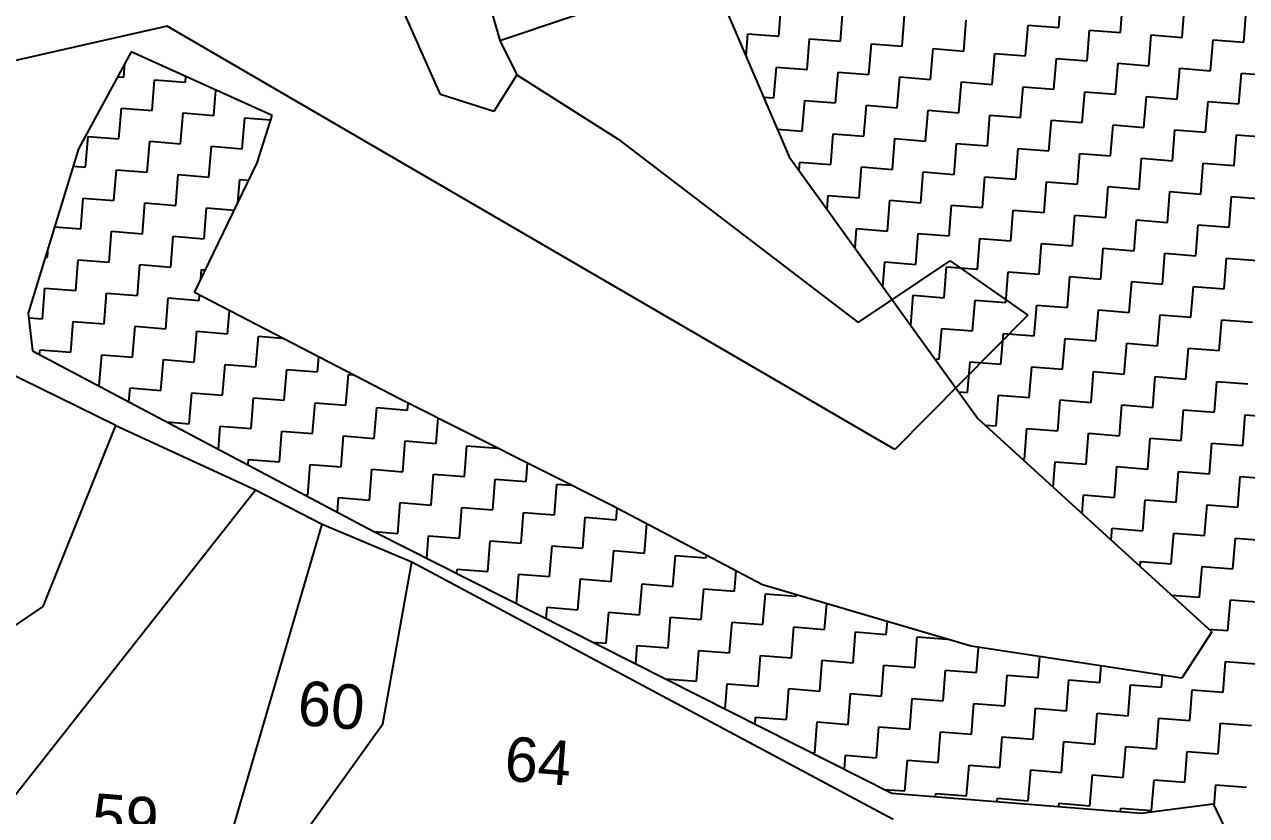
# Model space of a CAD drawing. Header units: metres. Extents: x 281680 to 283954, y 2020493 to 2022850.
# Drawn here: x 282251.5 to 282503, y 2021871.1 to 2022033.9 of the extents above; entities that cross this region are included whole.
import ezdxf
from ezdxf.enums import TextEntityAlignment as Align

# ---------------------------------------------------------------- set-up
doc = ezdxf.new("R2010")
doc.units = ezdxf.units.M
doc.header["$MEASUREMENT"] = 0
for name, color, linetype in [('POLY_HATCH', 12, 'Continuous'), ('POLY_PARCEL', 6, 'Continuous'), ('TEXT_PARCEL', 7, 'Continuous')]:
    doc.layers.add(name, color=color, linetype=linetype)
doc.styles.add('TEXT_MAP', font='')
doc.styles.get('TEXT_MAP').set_extended_font_data('Kruti Dev 050')

msp = doc.modelspace()

# ---------------------------------------------------------------- linework, layer by layer
at = {"layer": 'POLY_HATCH'}
for p, q in [((282389.41, 2022052.12), (282408.9, 2022006.68)), ((282273.49, 2022028.25), (282262.66, 2022008.32)), ((282302.49, 2022015.16), (282273.49, 2022028.25)), ((282299.4, 2022005.4), (282302.49, 2022015.16)), ((282262.66, 2022008.32), (282252.26, 2021974.51)), ((282286.49, 2021978.71), (282299.4, 2022005.4)), ((282408.9, 2022006.68), (282447.74, 2021952.77)), ((282328.66, 2021956.87), (282286.49, 2021978.71)), ((282252.26, 2021974.51), (282253.18, 2021966.73)), ((282253.18, 2021966.73), (282323.41, 2021929.57)), ((282372.36, 2021934.91), (282328.66, 2021956.87)), ((282447.74, 2021952.77), (282495.86, 2021908.9)), ((282403.42, 2021918.58), (282372.36, 2021934.91)), ((282323.41, 2021929.57), (282430.04, 2021875.65)), ((282446.32, 2021905.92), (282403.42, 2021918.58)), ((282495.86, 2021908.9), (282489.71, 2021899.38)), ((282489.71, 2021899.38), (282446.32, 2021905.92)), ((282430.04, 2021875.65), (282481.33, 2021871.56)), ((282481.33, 2021871.56), (282496.12, 2021873.47)), ((282496.12, 2021873.47), (282510, 2021844.64))]:
    msp.add_line(p, q, dxfattribs=at)
at = {"layer": 'POLY_HATCH', "linetype": 'Continuous'}
for p, q in [((282464.38, 2022033.28), (282464.89, 2022039.62)), ((282406.76, 2022031.48), (282407.26, 2022037.83)), ((282477.08, 2022032.26), (282477.58, 2022038.61)), ((282489.77, 2022031.25), (282490.28, 2022037.6)), ((282419.45, 2022030.47), (282419.96, 2022036.82)), ((282432.14, 2022029.46), (282432.65, 2022035.8)), ((282444.84, 2022028.45), (282445.34, 2022034.79)), ((282502.46, 2022030.24), (282502.97, 2022036.59)), ((282457.53, 2022027.43), (282458.04, 2022033.78)), ((282458.04, 2022033.78), (282464.38, 2022033.28)), ((282470.22, 2022026.42), (282470.73, 2022032.77)), ((282470.73, 2022032.77), (282477.08, 2022032.26)), ((282400.04, 2022027.33), (282400.41, 2022031.99)), ((282400.41, 2022031.99), (282406.76, 2022031.48)), ((282412.6, 2022024.63), (282413.1, 2022030.97)), ((282413.1, 2022030.97), (282419.45, 2022030.47)), ((282425.29, 2022023.62), (282425.8, 2022029.96)), ((282425.8, 2022029.96), (282432.14, 2022029.46)), ((282482.92, 2022025.41), (282483.42, 2022031.76)), ((282483.42, 2022031.76), (282489.77, 2022031.25)), ((282495.61, 2022024.4), (282496.12, 2022030.75)), ((282496.12, 2022030.75), (282502.46, 2022030.24)), ((282437.98, 2022022.6), (282438.49, 2022028.95)), ((282438.49, 2022028.95), (282444.84, 2022028.45)), ((282450.68, 2022021.59), (282451.18, 2022027.94)), ((282451.18, 2022027.94), (282457.53, 2022027.43)), ((282271.96, 2022023.06), (282272.18, 2022025.83)), ((282405.74, 2022018.79), (282406.25, 2022025.13)), ((282406.25, 2022025.13), (282412.6, 2022024.63)), ((282463.37, 2022020.58), (282463.88, 2022026.93)), ((282463.88, 2022026.93), (282470.22, 2022026.42)), ((282476.06, 2022019.57), (282476.57, 2022025.92)), ((282476.57, 2022025.92), (282482.92, 2022025.41)), ((282488.76, 2022018.56), (282489.26, 2022024.91)), ((282489.26, 2022024.91), (282495.61, 2022024.4)), ((282270.72, 2022023.16), (282271.96, 2022023.06)), ((282277.8, 2022016.21), (282278.3, 2022022.55)), ((282278.3, 2022022.55), (282284.65, 2022022.05)), ((282284.65, 2022022.05), (282284.74, 2022023.17)), ((282418.44, 2022017.78), (282418.94, 2022024.12)), ((282418.94, 2022024.12), (282425.29, 2022023.62)), ((282431.13, 2022016.76), (282431.64, 2022023.11)), ((282431.64, 2022023.11), (282437.98, 2022022.6)), ((282443.83, 2022015.75), (282444.33, 2022022.1)), ((282444.33, 2022022.1), (282450.68, 2022021.59)), ((282501.45, 2022017.55), (282501.96, 2022023.89)), ((282501.96, 2022023.89), (282508.3, 2022023.39)), ((282290.49, 2022015.2), (282290.91, 2022020.39)), ((282456.52, 2022014.74), (282457.02, 2022021.09)), ((282457.02, 2022021.09), (282463.37, 2022020.58)), ((282469.21, 2022013.73), (282469.72, 2022020.08)), ((282469.72, 2022020.08), (282476.06, 2022019.57)), ((282403.63, 2022018.96), (282405.74, 2022018.79)), ((282411.59, 2022011.93), (282412.09, 2022018.28)), ((282412.09, 2022018.28), (282418.44, 2022017.78)), ((282424.28, 2022010.92), (282424.79, 2022017.27)), ((282424.79, 2022017.27), (282431.13, 2022016.76)), ((282481.91, 2022012.72), (282482.41, 2022019.06)), ((282482.41, 2022019.06), (282488.76, 2022018.56)), ((282494.6, 2022011.71), (282495.11, 2022018.05)), ((282495.11, 2022018.05), (282501.45, 2022017.55)), ((282270.95, 2022010.37), (282271.45, 2022016.71)), ((282271.45, 2022016.71), (282277.8, 2022016.21)), ((282283.64, 2022009.35), (282284.14, 2022015.7)), ((282284.14, 2022015.7), (282290.49, 2022015.2)), ((282296.33, 2022008.34), (282296.84, 2022014.69)), ((282296.84, 2022014.69), (282302.21, 2022014.26)), ((282436.97, 2022009.91), (282437.48, 2022016.26)), ((282437.48, 2022016.26), (282443.83, 2022015.75)), ((282449.67, 2022008.9), (282450.17, 2022015.25)), ((282450.17, 2022015.25), (282456.52, 2022014.74)), ((282406.47, 2022012.34), (282411.59, 2022011.93)), ((282462.36, 2022007.89), (282462.87, 2022014.24)), ((282462.87, 2022014.24), (282469.21, 2022013.73)), ((282475.05, 2022006.88), (282475.56, 2022013.22)), ((282475.56, 2022013.22), (282481.91, 2022012.72)), ((282487.75, 2022005.87), (282488.25, 2022012.21)), ((282488.25, 2022012.21), (282494.6, 2022011.71)), ((282264.09, 2022004.53), (282264.6, 2022010.87)), ((282264.6, 2022010.87), (282270.95, 2022010.37)), ((282276.79, 2022003.51), (282277.29, 2022009.86)), ((282277.29, 2022009.86), (282283.64, 2022009.35)), ((282417.43, 2022005.08), (282417.93, 2022011.43)), ((282417.93, 2022011.43), (282424.28, 2022010.92)), ((282430.12, 2022004.07), (282430.63, 2022010.42)), ((282430.63, 2022010.42), (282436.97, 2022009.91)), ((282442.81, 2022003.06), (282443.32, 2022009.41)), ((282443.32, 2022009.41), (282449.67, 2022008.9)), ((282500.44, 2022004.85), (282500.95, 2022011.2)), ((282500.95, 2022011.2), (282507.29, 2022010.7)), ((282289.48, 2022002.5), (282289.99, 2022008.85)), ((282289.99, 2022008.85), (282296.33, 2022008.34)), ((282455.51, 2022002.05), (282456.01, 2022008.39)), ((282456.01, 2022008.39), (282462.36, 2022007.89)), ((282468.2, 2022001.04), (282468.71, 2022007.38)), ((282468.71, 2022007.38), (282475.05, 2022006.88)), ((282261.55, 2022004.73), (282264.09, 2022004.53)), ((282410.94, 2022003.84), (282411.08, 2022005.59)), ((282411.08, 2022005.59), (282417.43, 2022005.08)), ((282423.27, 2021998.23), (282423.77, 2022004.58)), ((282423.77, 2022004.58), (282430.12, 2022004.07)), ((282480.89, 2022000.02), (282481.4, 2022006.37)), ((282481.4, 2022006.37), (282487.75, 2022005.87)), ((282493.59, 2021999.01), (282494.09, 2022005.36)), ((282494.09, 2022005.36), (282500.44, 2022004.85)), ((282269.93, 2021997.67), (282270.44, 2022004.02)), ((282270.44, 2022004.02), (282276.79, 2022003.51)), ((282282.63, 2021996.66), (282283.13, 2022003.01)), ((282283.13, 2022003.01), (282289.48, 2022002.5)), ((282295.45, 2021997.22), (282295.83, 2022002)), ((282295.83, 2022002), (282297.69, 2022001.85)), ((282435.96, 2021997.22), (282436.47, 2022003.56)), ((282436.47, 2022003.56), (282442.81, 2022003.06)), ((282448.65, 2021996.21), (282449.16, 2022002.55)), ((282449.16, 2022002.55), (282455.51, 2022002.05)), ((282461.35, 2021995.19), (282461.85, 2022001.54)), ((282461.85, 2022001.54), (282468.2, 2022001.04)), ((282474.04, 2021994.18), (282474.55, 2022000.53)), ((282474.55, 2022000.53), (282480.89, 2022000.02)), ((282486.74, 2021993.17), (282487.24, 2021999.52)), ((282487.24, 2021999.52), (282493.59, 2021999.01)), ((282263.08, 2021991.83), (282263.59, 2021998.18)), ((282263.59, 2021998.18), (282269.93, 2021997.67)), ((282275.78, 2021990.82), (282276.28, 2021997.17)), ((282276.28, 2021997.17), (282282.63, 2021996.66)), ((282416.69, 2021995.86), (282416.92, 2021998.73)), ((282416.92, 2021998.73), (282423.27, 2021998.23)), ((282429.11, 2021991.38), (282429.61, 2021997.72)), ((282429.61, 2021997.72), (282435.96, 2021997.22)), ((282499.43, 2021992.16), (282499.93, 2021998.51)), ((282499.93, 2021998.51), (282506.28, 2021998)), ((282288.47, 2021989.81), (282288.97, 2021996.16)), ((282288.97, 2021996.16), (282294.71, 2021995.7)), ((282441.8, 2021990.37), (282442.31, 2021996.71)), ((282442.31, 2021996.71), (282448.65, 2021996.21)), ((282454.5, 2021989.35), (282455, 2021995.7)), ((282455, 2021995.7), (282461.35, 2021995.19)), ((282467.19, 2021988.34), (282467.7, 2021994.69)), ((282467.7, 2021994.69), (282474.04, 2021994.18)), ((282257.72, 2021992.26), (282263.08, 2021991.83)), ((282422.44, 2021987.88), (282422.76, 2021991.88)), ((282422.76, 2021991.88), (282429.11, 2021991.38)), ((282479.88, 2021987.33), (282480.39, 2021993.68)), ((282480.39, 2021993.68), (282486.74, 2021993.17)), ((282492.58, 2021986.32), (282493.08, 2021992.67)), ((282493.08, 2021992.67), (282499.43, 2021992.16)), ((282268.92, 2021984.98), (282269.43, 2021991.33)), ((282269.43, 2021991.33), (282275.78, 2021990.82)), ((282281.62, 2021983.97), (282282.12, 2021990.31)), ((282282.12, 2021990.31), (282288.47, 2021989.81)), ((282434.95, 2021984.52), (282435.46, 2021990.87)), ((282435.46, 2021990.87), (282441.8, 2021990.37)), ((282447.64, 2021983.51), (282448.15, 2021989.86)), ((282448.15, 2021989.86), (282454.5, 2021989.35)), ((282256.23, 2021985.99), (282256.38, 2021987.91)), ((282460.34, 2021982.5), (282460.84, 2021988.85)), ((282460.84, 2021988.85), (282467.19, 2021988.34)), ((282473.03, 2021981.49), (282473.54, 2021987.84)), ((282473.54, 2021987.84), (282479.88, 2021987.33)), ((282485.72, 2021980.48), (282486.23, 2021986.83)), ((282486.23, 2021986.83), (282492.58, 2021986.32)), ((282255.8, 2021986.02), (282256.23, 2021985.99)), ((282262.07, 2021979.14), (282262.58, 2021985.48)), ((282262.58, 2021985.48), (282268.92, 2021984.98)), ((282274.76, 2021978.13), (282275.27, 2021984.47)), ((282275.27, 2021984.47), (282281.62, 2021983.97)), ((282428.19, 2021979.9), (282428.6, 2021985.03)), ((282428.6, 2021985.03), (282434.95, 2021984.52)), ((282498.42, 2021979.47), (282498.92, 2021985.81)), ((282498.92, 2021985.81), (282505.27, 2021985.31)), ((282287.8, 2021981.41), (282287.96, 2021983.46)), ((282287.96, 2021983.46), (282288.76, 2021983.4)), ((282440.79, 2021977.67), (282441.3, 2021984.02)), ((282441.3, 2021984.02), (282447.64, 2021983.51)), ((282453.48, 2021976.66), (282453.99, 2021983.01)), ((282453.99, 2021983.01), (282460.34, 2021982.5)), ((282466.18, 2021975.65), (282466.68, 2021982)), ((282466.68, 2021982), (282473.03, 2021981.49)), ((282255.22, 2021973.3), (282255.72, 2021979.64)), ((282255.72, 2021979.64), (282262.07, 2021979.14)), ((282478.87, 2021974.64), (282479.38, 2021980.98)), ((282479.38, 2021980.98), (282485.72, 2021980.48)), ((282491.57, 2021973.63), (282492.07, 2021979.97)), ((282492.07, 2021979.97), (282498.42, 2021979.47)), ((282267.91, 2021972.29), (282268.42, 2021978.63)), ((282268.42, 2021978.63), (282274.76, 2021978.13)), ((282280.6, 2021971.27), (282281.11, 2021977.62)), ((282281.11, 2021977.62), (282287.46, 2021977.12)), ((282287.46, 2021977.12), (282287.54, 2021978.16)), ((282433.95, 2021971.92), (282434.44, 2021978.18)), ((282434.44, 2021978.18), (282440.79, 2021977.67)), ((282446.63, 2021970.82), (282447.14, 2021977.17)), ((282447.14, 2021977.17), (282453.48, 2021976.66)), ((282293.3, 2021970.26), (282293.67, 2021974.99)), ((282459.33, 2021969.81), (282459.83, 2021976.15)), ((282459.83, 2021976.15), (282466.18, 2021975.65)), ((282472.02, 2021968.8), (282472.52, 2021975.14)), ((282472.52, 2021975.14), (282478.87, 2021974.64)), ((282252.38, 2021973.52), (282255.22, 2021973.3)), ((282261.06, 2021966.44), (282261.56, 2021972.79)), ((282261.56, 2021972.79), (282267.91, 2021972.29)), ((282273.75, 2021965.43), (282274.26, 2021971.78)), ((282274.26, 2021971.78), (282280.6, 2021971.27)), ((282484.71, 2021967.78), (282485.22, 2021974.13)), ((282485.22, 2021974.13), (282491.57, 2021973.63)), ((282497.41, 2021966.77), (282497.91, 2021973.12)), ((282497.91, 2021973.12), (282504.26, 2021972.61)), ((282286.45, 2021964.42), (282286.95, 2021970.77)), ((282286.95, 2021970.77), (282293.3, 2021970.26)), ((282299.14, 2021963.41), (282299.65, 2021969.76)), ((282299.65, 2021969.76), (282304.53, 2021969.37)), ((282439.78, 2021964.98), (282440.29, 2021971.32)), ((282440.29, 2021971.32), (282446.63, 2021970.82)), ((282452.47, 2021963.97), (282452.98, 2021970.31)), ((282452.98, 2021970.31), (282459.33, 2021969.81)), ((282465.17, 2021962.96), (282465.67, 2021969.3)), ((282465.67, 2021969.3), (282472.02, 2021968.8)), ((282254.63, 2021965.97), (282254.71, 2021966.95)), ((282254.71, 2021966.95), (282261.06, 2021966.44)), ((282477.86, 2021961.94), (282478.37, 2021968.29)), ((282478.37, 2021968.29), (282484.71, 2021967.78)), ((282490.55, 2021960.93), (282491.06, 2021967.28)), ((282491.06, 2021967.28), (282497.41, 2021966.77)), ((282266.9, 2021959.59), (282267.41, 2021965.94)), ((282267.41, 2021965.94), (282273.75, 2021965.43)), ((282279.59, 2021958.58), (282280.1, 2021964.93)), ((282280.1, 2021964.93), (282286.45, 2021964.42)), ((282311.83, 2021962.4), (282312.08, 2021965.46)), ((282438.89, 2021965.05), (282439.78, 2021964.98)), ((282445.62, 2021958.13), (282446.13, 2021964.47)), ((282446.13, 2021964.47), (282452.47, 2021963.97)), ((282292.29, 2021957.57), (282292.79, 2021963.92)), ((282292.79, 2021963.92), (282299.14, 2021963.41)), ((282304.98, 2021956.56), (282305.49, 2021962.9)), ((282305.49, 2021962.9), (282311.83, 2021962.4)), ((282317.67, 2021955.55), (282318.18, 2021961.89)), ((282318.18, 2021961.89), (282319.1, 2021961.82)), ((282458.31, 2021957.11), (282458.82, 2021963.46)), ((282458.82, 2021963.46), (282465.17, 2021962.96)), ((282471.01, 2021956.1), (282471.51, 2021962.45)), ((282471.51, 2021962.45), (282477.86, 2021961.94)), ((282266.64, 2021959.61), (282266.9, 2021959.59)), ((282273.02, 2021956.24), (282273.25, 2021959.09)), ((282273.25, 2021959.09), (282279.59, 2021958.58)), ((282483.7, 2021955.09), (282484.21, 2021961.44)), ((282484.21, 2021961.44), (282490.55, 2021960.93)), ((282496.39, 2021954.08), (282496.9, 2021960.43)), ((282496.9, 2021960.43), (282503.25, 2021959.92)), ((282285.43, 2021951.73), (282285.94, 2021958.08)), ((282285.94, 2021958.08), (282292.29, 2021957.57)), ((282298.13, 2021950.72), (282298.63, 2021957.06)), ((282298.63, 2021957.06), (282304.98, 2021956.56)), ((282443.78, 2021958.27), (282445.62, 2021958.13)), ((282451.46, 2021951.27), (282451.97, 2021957.62)), ((282451.97, 2021957.62), (282458.31, 2021957.11)), ((282464.16, 2021950.26), (282464.66, 2021956.61)), ((282464.66, 2021956.61), (282471.01, 2021956.1)), ((282310.82, 2021949.71), (282311.33, 2021956.05)), ((282311.33, 2021956.05), (282317.67, 2021955.55)), ((282323.51, 2021948.69), (282324.02, 2021955.04)), ((282324.02, 2021955.04), (282330.37, 2021954.54)), ((282330.37, 2021954.54), (282330.48, 2021955.96)), ((282476.85, 2021949.25), (282477.35, 2021955.6)), ((282477.35, 2021955.6), (282483.7, 2021955.09)), ((282489.54, 2021948.24), (282490.05, 2021954.59)), ((282490.05, 2021954.59), (282496.39, 2021954.08)), ((282280.85, 2021952.09), (282285.43, 2021951.73)), ((282336.21, 2021947.68), (282336.62, 2021952.87)), ((282502.24, 2021947.23), (282502.74, 2021953.57)), ((282502.74, 2021953.57), (282509.09, 2021953.07)), ((282291.41, 2021946.51), (282291.78, 2021951.22)), ((282291.78, 2021951.22), (282298.13, 2021950.72)), ((282303.97, 2021943.86), (282304.47, 2021950.21)), ((282304.47, 2021950.21), (282310.82, 2021949.71)), ((282316.66, 2021942.85), (282317.17, 2021949.2)), ((282317.17, 2021949.2), (282323.51, 2021948.69)), ((282449.18, 2021951.45), (282451.46, 2021951.27)), ((282457.3, 2021944.42), (282457.81, 2021950.77)), ((282457.81, 2021950.77), (282464.16, 2021950.26)), ((282470, 2021943.41), (282470.5, 2021949.76)), ((282470.5, 2021949.76), (282476.85, 2021949.25)), ((282329.36, 2021941.84), (282329.86, 2021948.19)), ((282329.86, 2021948.19), (282336.21, 2021947.68)), ((282342.05, 2021940.83), (282342.56, 2021947.18)), ((282342.56, 2021947.18), (282348.9, 2021946.67)), ((282348.9, 2021946.67), (282348.9, 2021946.7)), ((282482.69, 2021942.4), (282483.2, 2021948.74)), ((282483.2, 2021948.74), (282489.54, 2021948.24)), ((282495.38, 2021941.39), (282495.89, 2021947.73)), ((282495.89, 2021947.73), (282502.24, 2021947.23)), ((282297.53, 2021943.26), (282297.62, 2021944.37)), ((282297.62, 2021944.37), (282303.97, 2021943.86)), ((282456.86, 2021944.46), (282457.3, 2021944.42)), ((282309.81, 2021937.01), (282310.32, 2021943.36)), ((282310.32, 2021943.36), (282316.66, 2021942.85)), ((282322.5, 2021936), (282323.01, 2021942.35)), ((282323.01, 2021942.35), (282329.36, 2021941.84)), ((282354.74, 2021939.82), (282355.05, 2021943.61)), ((282463.23, 2021938.65), (282463.65, 2021943.91)), ((282463.65, 2021943.91), (282470, 2021943.41)), ((282475.84, 2021936.56), (282476.34, 2021942.9)), ((282476.34, 2021942.9), (282482.69, 2021942.4)), ((282488.53, 2021935.55), (282489.04, 2021941.89)), ((282489.04, 2021941.89), (282495.38, 2021941.39)), ((282335.2, 2021934.99), (282335.7, 2021941.34)), ((282335.7, 2021941.34), (282342.05, 2021940.83)), ((282347.89, 2021933.98), (282348.4, 2021940.32)), ((282348.4, 2021940.32), (282354.74, 2021939.82)), ((282360.58, 2021932.97), (282361.09, 2021939.31)), ((282361.09, 2021939.31), (282364.07, 2021939.08)), ((282501.22, 2021934.53), (282501.73, 2021940.88)), ((282501.73, 2021940.88), (282508.08, 2021940.37)), ((282309.26, 2021937.06), (282309.81, 2021937.01)), ((282315.92, 2021933.53), (282316.16, 2021936.51)), ((282316.16, 2021936.51), (282322.5, 2021936)), ((282469.18, 2021933.22), (282469.49, 2021937.06)), ((282469.49, 2021937.06), (282475.84, 2021936.56)), ((282328.34, 2021929.15), (282328.85, 2021935.49)), ((282328.85, 2021935.49), (282335.2, 2021934.99)), ((282341.04, 2021928.14), (282341.54, 2021934.48)), ((282341.54, 2021934.48), (282347.89, 2021933.98)), ((282373.28, 2021931.95), (282373.47, 2021934.33)), ((282481.68, 2021929.7), (282482.18, 2021936.05)), ((282482.18, 2021936.05), (282488.53, 2021935.55)), ((282494.37, 2021928.69), (282494.88, 2021935.04)), ((282494.88, 2021935.04), (282501.22, 2021934.53)), ((282353.73, 2021927.13), (282354.24, 2021933.47)), ((282354.24, 2021933.47), (282360.58, 2021932.97)), ((282366.43, 2021926.11), (282366.93, 2021932.46)), ((282366.93, 2021932.46), (282373.28, 2021931.95)), ((282323.48, 2021929.54), (282328.34, 2021929.15)), ((282379.12, 2021925.1), (282379.6, 2021931.1)), ((282475.14, 2021927.79), (282475.33, 2021930.21)), ((282475.33, 2021930.21), (282481.68, 2021929.7)), ((282487.52, 2021922.85), (282488.03, 2021929.2)), ((282488.03, 2021929.2), (282494.37, 2021928.69)), ((282334.33, 2021924.05), (282334.69, 2021928.64)), ((282334.69, 2021928.64), (282341.04, 2021928.14)), ((282346.88, 2021921.28), (282347.38, 2021927.63)), ((282347.38, 2021927.63), (282353.73, 2021927.13)), ((282359.57, 2021920.27), (282360.08, 2021926.62)), ((282360.08, 2021926.62), (282366.43, 2021926.11)), ((282500.21, 2021921.84), (282500.72, 2021928.19)), ((282500.72, 2021928.19), (282507.07, 2021927.68)), ((282372.27, 2021919.26), (282372.77, 2021925.61)), ((282372.77, 2021925.61), (282379.12, 2021925.1)), ((282384.96, 2021918.25), (282385.47, 2021924.6)), ((282385.47, 2021924.6), (282391.81, 2021924.09)), ((282391.81, 2021924.09), (282391.86, 2021924.66)), ((282340.47, 2021920.95), (282340.53, 2021921.79)), ((282340.53, 2021921.79), (282346.88, 2021921.28)), ((282397.65, 2021917.24), (282397.99, 2021921.43)), ((282481.09, 2021922.36), (282481.17, 2021923.36)), ((282481.17, 2021923.36), (282487.52, 2021922.85)), ((282493.36, 2021916), (282493.87, 2021922.35)), ((282493.87, 2021922.35), (282500.21, 2021921.84)), ((282352.74, 2021914.74), (282353.23, 2021920.78)), ((282353.23, 2021920.78), (282359.57, 2021920.27)), ((282365.41, 2021913.42), (282365.92, 2021919.77)), ((282365.92, 2021919.77), (282372.27, 2021919.26)), ((282378.11, 2021912.41), (282378.61, 2021918.76)), ((282378.61, 2021918.76), (282384.96, 2021918.25)), ((282390.8, 2021911.4), (282391.31, 2021917.74)), ((282391.31, 2021917.74), (282397.65, 2021917.24)), ((282403.49, 2021910.39), (282404, 2021916.73)), ((282404, 2021916.73), (282410.35, 2021916.23)), ((282410.35, 2021916.23), (282410.37, 2021916.53)), ((282487.57, 2021916.46), (282493.36, 2021916)), ((282358.88, 2021911.63), (282359.07, 2021913.93)), ((282359.07, 2021913.93), (282365.41, 2021913.42)), ((282416.19, 2021909.37), (282416.61, 2021914.68)), ((282499.2, 2021909.15), (282499.71, 2021915.49)), ((282499.71, 2021915.49), (282506.05, 2021914.99)), ((282371.25, 2021906.57), (282371.76, 2021912.91)), ((282371.76, 2021912.91), (282378.11, 2021912.41)), ((282383.95, 2021905.56), (282384.45, 2021911.9)), ((282384.45, 2021911.9), (282390.8, 2021911.4)), ((282396.64, 2021904.54), (282397.15, 2021910.89)), ((282397.15, 2021910.89), (282403.49, 2021910.39)), ((282409.34, 2021903.53), (282409.84, 2021909.88)), ((282409.84, 2021909.88), (282416.19, 2021909.37)), ((282422.03, 2021902.52), (282422.53, 2021908.87)), ((282422.53, 2021908.87), (282428.88, 2021908.36)), ((282428.88, 2021908.36), (282429.09, 2021911)), ((282495.24, 2021909.46), (282499.2, 2021909.15)), ((282368.46, 2021906.79), (282371.25, 2021906.57)), ((282434.72, 2021901.51), (282435.23, 2021907.86)), ((282435.23, 2021907.86), (282441.42, 2021907.36)), ((282377.3, 2021902.32), (282377.6, 2021906.06)), ((282377.6, 2021906.06), (282383.95, 2021905.56)), ((282389.79, 2021898.7), (282390.3, 2021905.05)), ((282390.3, 2021905.05), (282396.64, 2021904.54)), ((282402.48, 2021897.69), (282402.99, 2021904.04)), ((282402.99, 2021904.04), (282409.34, 2021903.53)), ((282447.42, 2021900.5), (282447.83, 2021905.69)), ((282460.11, 2021899.49), (282460.45, 2021903.79)), ((282415.18, 2021896.68), (282415.68, 2021903.03)), ((282415.68, 2021903.03), (282422.03, 2021902.52)), ((282427.87, 2021895.67), (282428.38, 2021902.02)), ((282428.38, 2021902.02), (282434.72, 2021901.51)), ((282472.8, 2021898.48), (282473.07, 2021901.89)), ((282492.25, 2021903.31), (282492.35, 2021903.31)), ((282492.35, 2021903.31), (282492.36, 2021903.49)), ((282498.19, 2021896.45), (282498.7, 2021902.8)), ((282498.7, 2021902.8), (282505.04, 2021902.29)), ((282383.45, 2021899.21), (282389.79, 2021898.7)), ((282440.56, 2021894.66), (282441.07, 2021901)), ((282441.07, 2021901), (282447.42, 2021900.5)), ((282453.26, 2021893.65), (282453.76, 2021899.99)), ((282453.76, 2021899.99), (282460.11, 2021899.49)), ((282465.95, 2021892.64), (282466.46, 2021898.98)), ((282466.46, 2021898.98), (282472.8, 2021898.48)), ((282485.5, 2021897.46), (282485.7, 2021899.99)), ((282395.72, 2021893), (282396.14, 2021898.2)), ((282396.14, 2021898.2), (282402.48, 2021897.69)), ((282408.32, 2021890.84), (282408.83, 2021897.19)), ((282408.83, 2021897.19), (282415.18, 2021896.68)), ((282478.64, 2021891.62), (282479.15, 2021897.97)), ((282479.15, 2021897.97), (282485.5, 2021897.46)), ((282491.34, 2021890.61), (282491.84, 2021896.96)), ((282491.84, 2021896.96), (282498.19, 2021896.45)), ((282421.02, 2021889.83), (282421.52, 2021896.18)), ((282421.52, 2021896.18), (282427.87, 2021895.67)), ((282433.71, 2021888.82), (282434.22, 2021895.16)), ((282434.22, 2021895.16), (282440.56, 2021894.66)), ((282446.4, 2021887.81), (282446.91, 2021894.15)), ((282446.91, 2021894.15), (282453.26, 2021893.65)), ((282401.86, 2021889.9), (282401.98, 2021891.35)), ((282401.98, 2021891.35), (282408.32, 2021890.84)), ((282459.1, 2021886.79), (282459.6, 2021893.14)), ((282459.6, 2021893.14), (282465.95, 2021892.64)), ((282471.79, 2021885.78), (282472.3, 2021892.13)), ((282472.3, 2021892.13), (282478.64, 2021891.62)), ((282414.17, 2021883.99), (282414.67, 2021890.33)), ((282414.67, 2021890.33), (282421.02, 2021889.83)), ((282426.86, 2021882.98), (282427.36, 2021889.32)), ((282427.36, 2021889.32), (282433.71, 2021888.82)), ((282484.49, 2021884.77), (282484.99, 2021891.12)), ((282484.99, 2021891.12), (282491.34, 2021890.61)), ((282497.18, 2021883.76), (282497.68, 2021890.11)), ((282497.68, 2021890.11), (282504.03, 2021889.6)), ((282439.55, 2021881.96), (282440.06, 2021888.31)), ((282440.06, 2021888.31), (282446.4, 2021887.81)), ((282452.25, 2021880.95), (282452.75, 2021887.3)), ((282452.75, 2021887.3), (282459.1, 2021886.79)), ((282464.94, 2021879.94), (282465.44, 2021886.29)), ((282465.44, 2021886.29), (282471.79, 2021885.78)), ((282413.44, 2021884.05), (282414.17, 2021883.99)), ((282477.63, 2021878.93), (282478.14, 2021885.28)), ((282478.14, 2021885.28), (282484.49, 2021884.77)), ((282490.33, 2021877.92), (282490.83, 2021884.27)), ((282490.83, 2021884.27), (282497.18, 2021883.76)), ((282420.28, 2021880.59), (282420.51, 2021883.48)), ((282420.51, 2021883.48), (282426.86, 2021882.98)), ((282432.7, 2021876.12), (282433.21, 2021882.47)), ((282433.21, 2021882.47), (282439.55, 2021881.96)), ((282445.39, 2021875.11), (282445.9, 2021881.46)), ((282445.9, 2021881.46), (282452.25, 2021880.95)), ((282458.09, 2021874.1), (282458.59, 2021880.45)), ((282458.59, 2021880.45), (282464.94, 2021879.94)), ((282470.78, 2021873.09), (282471.29, 2021879.44)), ((282471.29, 2021879.44), (282477.63, 2021878.93)), ((282428.43, 2021876.46), (282432.7, 2021876.12)), ((282483.47, 2021872.08), (282483.98, 2021878.42)), ((282483.98, 2021878.42), (282490.33, 2021877.92)), ((282496.32, 2021873.03), (282496.67, 2021877.41)), ((282496.67, 2021877.41), (282503.02, 2021876.91)), ((282438.99, 2021874.94), (282439.05, 2021875.62)), ((282439.05, 2021875.62), (282445.39, 2021875.11)), ((282451.69, 2021873.93), (282451.74, 2021874.61)), ((282451.74, 2021874.61), (282458.09, 2021874.1)), ((282464.38, 2021872.91), (282464.43, 2021873.59)), ((282464.43, 2021873.59), (282470.78, 2021873.09)), ((282477.07, 2021871.9), (282477.13, 2021872.58)), ((282477.13, 2021872.58), (282483.47, 2021872.08))]:
    msp.add_line(p, q, dxfattribs=at)
at = {"layer": 'POLY_PARCEL'}
for p, q in [((282349.37, 2022030.62), (282570.63, 2022105.02)), ((282338.22, 2022069.62), (282349.37, 2022030.62)), ((282337.13, 2022019.5), (282327.86, 2022040.45)), ((282280.89, 2022033.59), (282235.3, 2022023.3)), ((282430.62, 2021946.41), (282280.89, 2022033.59)), ((282349.37, 2022030.62), (282352.87, 2022023.53)), ((282352.87, 2022023.53), (282348.12, 2022015.97)), ((282352.87, 2022023.53), (282373.7, 2022010.27)), ((282348.12, 2022015.97), (282337.13, 2022019.5)), ((282373.7, 2022010.27), (282423.09, 2021972.53)), ((282423.09, 2021972.53), (282442.01, 2021985.27)), ((282442.01, 2021985.27), (282458.02, 2021974.06)), ((282458.02, 2021974.06), (282430.62, 2021946.41)), ((282270.29, 2021951.34), (282247, 2021962.81)), ((282255.38, 2021914.09), (282270.29, 2021951.34)), ((282270.29, 2021951.34), (282299.08, 2021938.11)), ((282229.5, 2021849.79), (282299.08, 2021938.11)), ((282299.08, 2021938.11), (282312.77, 2021931.06)), ((282284.7, 2021835.12), (282312.77, 2021931.06)), ((282312.77, 2021931.06), (282331.22, 2021923.27)), ((282325.25, 2021889.94), (282331.22, 2021923.27)), ((282331.22, 2021923.27), (282430.3, 2021870.35)), ((282218.22, 2021888.88), (282255.38, 2021914.09)), ((282309.95, 2021868.62), (282325.25, 2021889.94))]:
    msp.add_line(p, q, dxfattribs=at)

# ---------------------------------------------------------------- texts
at = {"layer": 'TEXT_PARCEL', "style": 'TEXT_MAP'}
for s, p in [('60', (282314.66, 2021893.78)), ('64', (282357.23, 2021882.31)), ('59', (282272.25, 2021870.6))]:
    msp.add_text(s, height=9.168, rotation=355.4442, dxfattribs=at).set_placement(p, align=Align.MIDDLE)

doc.saveas('drawing.dxf')
